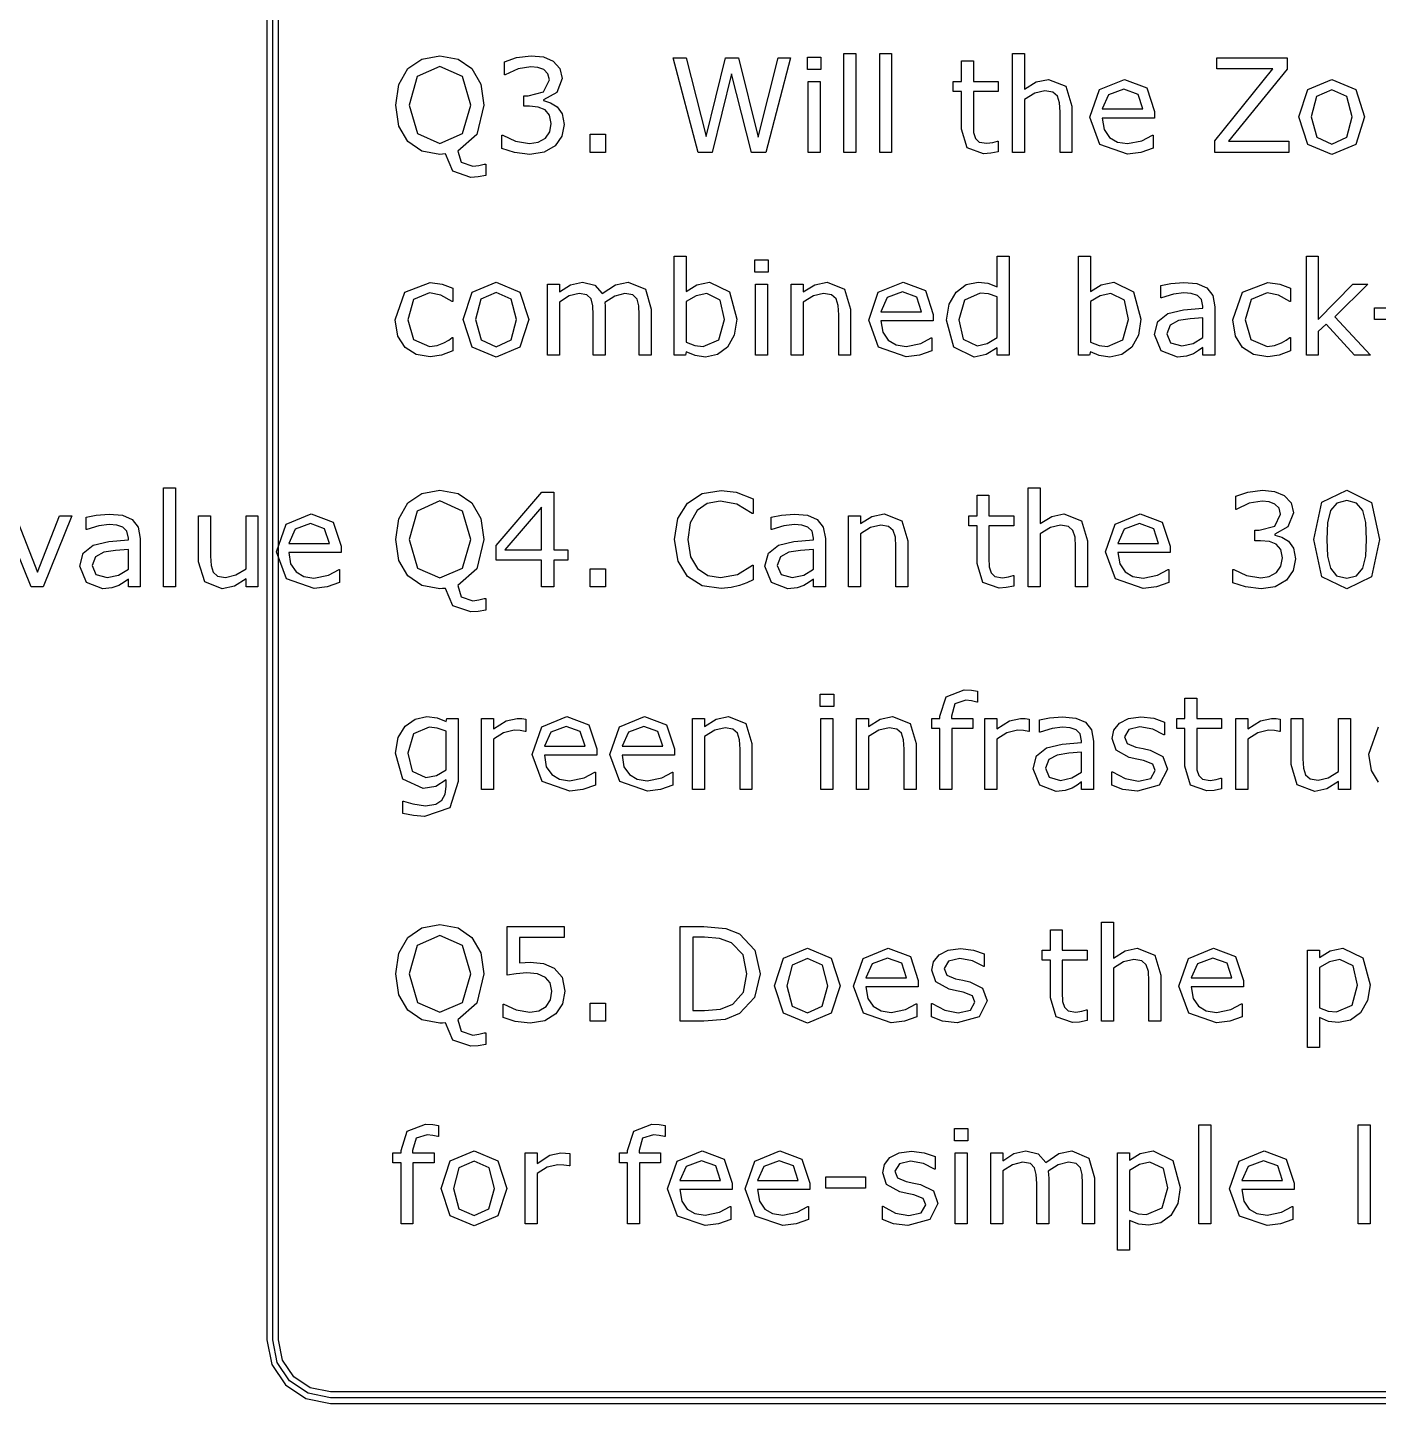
# Model space of a CAD drawing. Extents: x -17 to 192, y 167 to 459.
# Drawn here: x 89.18 to 113.86, y 238.02 to 263.16 of the extents above; entities that cross this region are included whole.
import ezdxf

# ---------------------------------------------------------------- set-up
doc = ezdxf.new("R2010")
doc.units = 0
doc.header["$MEASUREMENT"] = 0
doc.layers.add('Layer 1', color=7, linetype='Continuous')

msp = doc.modelspace()

# ---------------------------------------------------------------- linework, layer by layer
at = {"layer": 'Layer 1', "color": 7}
for points in [[(94.720714, 285.32699), (94.267482, 285.235512), (93.897411, 284.986025), (93.647924, 284.615954), (93.556446, 284.162722), (93.556446, 239.183612), (93.647924, 238.73038), (93.897411, 238.360309), (94.267482, 238.110822), (94.720714, 238.019344), (174.095614, 238.019344), (174.548846, 238.110822), (174.918917, 238.360309), (175.168404, 238.73038), (175.259882, 239.183612), (175.259882, 284.162722), (175.168404, 284.615954), (174.918917, 284.986025), (174.548846, 285.235512), (174.095614, 285.32699), (94.720714, 285.32699)], [(94.720714, 285.221054), (174.095614, 285.221054), (174.50833, 285.13814), (174.844648, 284.911756), (175.071032, 284.575438), (175.153946, 284.162722), (175.153946, 239.183612), (175.071032, 238.770896), (174.844648, 238.434578), (174.50833, 238.208194), (174.095614, 238.12528), (94.720714, 238.12528), (94.307998, 238.208194), (93.97168, 238.434578), (93.745296, 238.770896), (93.662382, 239.183612), (93.662382, 284.162722), (93.745296, 284.575438), (93.97168, 284.911756), (94.307998, 285.13814), (94.720714, 285.221054), (94.720714, 285.221054)], [(94.720714, 285.115118), (174.095614, 285.115118), (174.467815, 285.040769), (174.77038, 284.837488), (174.973661, 284.534923), (175.04801, 284.162722), (175.04801, 239.183612), (174.973661, 238.811411), (174.77038, 238.508846), (174.467815, 238.305565), (174.095614, 238.231216), (94.720714, 238.231216), (94.348513, 238.305565), (94.045948, 238.508846), (93.842667, 238.811411), (93.768318, 239.183612), (93.768318, 284.162722), (93.842667, 284.534923), (94.045948, 284.837488), (94.348513, 285.040769), (94.720714, 285.115118), (94.720714, 285.115118)], [(97.555679, 260.455027), (97.417315, 260.430606), (97.278954, 260.422457), (96.953392, 260.534076), (96.820842, 260.851499), (96.766195, 260.845678), (96.716196, 260.843297), (96.38366, 260.90376), (96.130187, 261.079329), (95.968569, 261.361869), (95.912758, 261.744403), (95.968569, 262.12345), (96.131349, 262.411803), (96.384822, 262.586211), (96.716196, 262.646674), (97.049896, 262.58505), (97.302208, 262.411803), (97.463826, 262.126937), (97.520799, 261.744403), (97.390573, 261.209554), (97.042922, 260.904921), (97.105707, 260.699121), (97.317321, 260.625868), (97.430105, 260.640976), (97.524286, 260.666561), (97.555679, 260.666561), (97.555679, 260.455027)], [(98.86025, 261.713087), (98.952105, 261.587514), (98.988149, 261.392177), (98.945128, 261.174748), (98.824206, 261.002666), (98.618405, 260.881744), (98.360281, 260.843374), (98.076576, 260.878256), (97.847521, 260.95267), (97.847521, 261.195677), (97.864958, 261.195677), (98.097502, 261.087544), (98.355624, 261.044523), (98.511429, 261.068944), (98.645141, 261.141032), (98.724207, 261.253816), (98.750948, 261.409621), (98.720717, 261.563098), (98.639328, 261.659604), (98.512591, 261.708439), (98.352137, 261.722382), (98.247492, 261.722382), (98.247492, 261.915393), (98.328883, 261.915393), (98.610259, 261.988643), (98.716068, 262.20491), (98.689324, 262.314204), (98.61491, 262.392108), (98.507939, 262.433965), (98.378878, 262.44558), (98.144011, 262.406049), (97.90914, 262.294426), (97.897525, 262.294426), (97.897525, 262.537435), (98.117277, 262.611849), (98.384702, 262.646732), (98.607944, 262.623475), (98.782351, 262.549061), (98.909089, 262.414185), (98.952111, 262.229313), (98.849791, 261.977004), (98.610269, 261.842127), (98.610269, 261.825855), (98.738169, 261.786321), (98.860255, 261.713071), (98.86025, 261.713087)], [(103.118123, 262.610706), (102.668152, 260.879418), (102.408866, 260.879418), (102.044935, 262.316538), (101.689142, 260.879418), (101.435669, 260.879418), (100.97756, 262.610706), (101.213591, 262.610706), (101.577523, 261.171261), (101.935638, 262.610706), (102.169345, 262.610706), (102.53095, 261.157307), (102.892556, 262.610706), (103.118123, 262.610706)], [(103.675065, 262.395603), (103.428569, 262.395603), (103.428569, 262.622332), (103.675065, 262.622332), (103.675065, 262.395603)], [(104.31456, 260.879418), (104.095969, 260.879418), (104.095969, 262.688607), (104.31456, 262.688607), (104.31456, 260.879418)], [(104.968008, 260.879418), (104.749418, 260.879418), (104.749418, 262.688607), (104.968008, 262.688607), (104.968008, 260.879418)], [(106.912074, 260.891033), (106.777198, 260.864289), (106.648137, 260.853838), (106.34583, 260.960809), (106.242349, 261.303809), (106.242349, 261.994466), (106.094682, 261.994466), (106.094682, 262.178174), (106.242349, 262.178174), (106.242349, 262.551408), (106.460939, 262.551408), (106.460939, 262.178174), (106.912074, 262.178174), (106.912074, 261.994466), (106.460939, 261.994466), (106.460939, 261.402641), (106.465596, 261.242185), (106.49815, 261.135217), (106.567915, 261.066616), (106.705115, 261.045687), (106.816737, 261.060795), (106.900451, 261.087536), (106.912066, 261.087536), (106.912074, 260.891033)], [(108.26199, 260.879418), (108.043399, 260.879418), (108.043399, 261.618906), (108.032922, 261.786337), (107.994555, 261.909585), (107.910838, 261.981676), (107.768987, 262.006097), (107.581789, 261.961914), (107.394592, 261.849131), (107.394592, 260.879418), (107.176001, 260.879418), (107.176001, 262.688607), (107.394592, 262.688607), (107.394592, 262.033997), (107.606205, 262.166548), (107.830611, 262.214218), (108.151521, 262.087483), (108.261979, 261.72239), (108.26199, 260.879418)], [(112.221046, 260.879418), (110.869966, 260.879418), (110.869966, 261.093357), (111.931529, 262.406067), (110.9095, 262.406067), (110.9095, 262.610706), (112.195466, 262.610706), (112.195466, 262.40258), (111.123439, 261.084057), (112.221046, 261.084057), (112.221046, 260.879418)], [(97.281277, 261.74448), (97.130126, 262.264216), (96.717361, 262.447924), (96.302269, 262.264216), (96.152277, 261.74448), (96.305757, 261.222421), (96.717361, 261.042197), (97.1278, 261.222421), (97.281277, 261.74448), (97.281277, 261.74448)], [(103.661114, 260.879418), (103.442523, 260.879418), (103.442523, 262.178174), (103.661114, 262.178174), (103.661114, 260.879418)], [(109.770034, 261.506123), (108.813119, 261.506123), (108.849163, 261.296835), (108.947993, 261.151494), (109.091008, 261.067777), (109.274716, 261.039874), (109.540979, 261.092196), (109.732828, 261.196841), (109.744443, 261.196841), (109.744443, 260.958483), (109.518878, 260.88058), (109.277031, 260.849187), (108.772413, 261.023595), (108.591028, 261.521238), (108.764272, 262.02702), (109.222384, 262.214218), (109.627011, 262.060739), (109.770023, 261.624719), (109.770034, 261.506123)], [(109.557259, 261.673553), (109.470055, 261.939816), (109.210766, 262.033997), (108.930551, 261.930516), (108.813119, 261.673553), (109.557259, 261.673553)], [(113.607006, 261.528215), (113.444224, 261.027084), (113.008204, 260.843374), (112.569862, 261.027084), (112.408244, 261.528215), (112.569862, 262.029346), (113.008204, 262.214218), (113.444224, 262.029346), (113.607006, 261.528215), (113.607006, 261.528215)], [(113.381438, 261.528215), (113.282606, 261.902611), (113.008204, 262.025859), (112.731479, 261.902611), (112.633809, 261.528215), (112.732641, 261.157307), (113.008204, 261.031733), (113.281444, 261.156145), (113.381438, 261.528215), (113.381438, 261.528215)], [(99.739263, 260.879418), (99.461375, 260.879418), (99.461375, 261.210792), (99.739263, 261.210792), (99.739263, 260.879418)], [(102.139116, 257.834517), (102.092605, 257.541513), (101.969357, 257.322922), (101.787975, 257.184559), (101.570546, 257.139212), (101.377535, 257.165953), (101.214753, 257.235719), (101.200801, 257.175256), (100.996162, 257.175256), (100.996162, 258.984445), (101.214753, 258.984445), (101.214753, 258.337974), (101.410089, 258.461222), (101.642634, 258.510056), (102.005401, 258.333323), (102.139116, 257.834517), (102.139116, 257.834517)], [(107.112062, 257.175256), (106.893469, 257.175256), (106.893469, 257.311294), (106.696971, 257.184559), (106.474891, 257.139212), (106.105146, 257.318271), (105.969108, 257.81475), (106.015617, 258.108919), (106.143516, 258.328674), (106.327227, 258.463548), (106.545817, 258.510056), (106.727202, 258.487963), (106.893469, 258.421688), (106.893469, 258.984443), (107.112062, 258.984443), (107.112062, 257.175256)], [(109.522376, 257.834517), (109.475868, 257.541513), (109.35262, 257.322922), (109.171235, 257.184559), (108.953806, 257.139212), (108.760795, 257.165953), (108.598016, 257.235719), (108.584062, 257.175256), (108.379425, 257.175256), (108.379425, 258.984445), (108.598016, 258.984445), (108.598016, 258.337974), (108.793352, 258.461222), (109.025894, 258.510056), (109.388664, 258.333323), (109.522376, 257.834517), (109.522376, 257.834517)], [(113.712812, 257.175256), (113.424459, 257.175256), (112.903562, 257.743826), (112.761708, 257.60895), (112.761708, 257.175256), (112.543117, 257.175256), (112.543117, 258.984445), (112.761708, 258.984445), (112.761708, 257.824053), (113.393064, 258.474012), (113.66863, 258.474012), (113.065179, 257.874049), (113.712812, 257.175256)], [(102.714661, 258.691433), (102.468165, 258.691433), (102.468165, 258.918162), (102.714661, 258.918162), (102.714661, 258.691433)], [(96.954554, 257.256647), (96.746428, 257.175256), (96.538301, 257.146189), (96.280177, 257.186884), (96.079028, 257.312456), (95.947641, 257.524072), (95.901133, 257.822889), (96.07554, 258.322858), (96.538301, 258.504243), (96.756892, 258.47285), (96.954554, 258.396111), (96.954554, 258.153102), (96.942939, 258.153102), (96.735974, 258.272863), (96.529009, 258.31472), (96.234843, 258.189146), (96.127872, 257.822889), (96.232517, 257.461283), (96.529009, 257.335712), (96.663886, 257.353148), (96.787134, 257.398495), (96.876663, 257.449655), (96.942939, 257.497328), (96.954554, 257.497328), (96.954554, 257.256647)], [(98.341678, 257.824053), (98.178896, 257.322922), (97.742876, 257.139212), (97.304531, 257.322922), (97.142916, 257.824053), (97.304531, 258.325184), (97.742876, 258.510056), (98.178896, 258.325184), (98.341678, 257.824053), (98.341678, 257.824053)], [(100.575258, 257.175256), (100.356668, 257.175256), (100.356668, 257.914744), (100.348519, 258.076362), (100.317126, 258.200774), (100.240386, 258.27635), (100.096207, 258.301935), (99.912499, 258.255427), (99.728789, 258.139156), (99.734609, 258.076367), (99.736991, 258.006605), (99.736991, 257.175256), (99.5184, 257.175256), (99.5184, 257.914744), (99.510251, 258.077526), (99.478858, 258.201936), (99.402119, 258.27635), (99.257942, 258.301935), (99.077721, 258.257752), (98.898662, 258.144969), (98.898662, 257.175256), (98.680072, 257.175256), (98.680072, 258.474012), (98.898662, 258.474012), (98.898662, 258.329835), (99.102137, 258.462386), (99.319566, 258.510056), (99.543969, 258.454245), (99.682333, 258.299604), (99.924178, 258.46006), (100.157884, 258.510056), (100.472981, 258.379831), (100.575301, 258.018228), (100.575258, 257.175256)], [(102.700707, 257.175256), (102.482116, 257.175256), (102.482116, 258.474012), (102.700707, 258.474012), (102.700707, 257.175256)], [(104.219217, 257.175256), (104.000627, 257.175256), (104.000627, 257.914744), (103.990149, 258.082175), (103.951779, 258.205423), (103.868063, 258.277514), (103.726212, 258.301935), (103.539014, 258.257752), (103.351816, 258.144969), (103.351816, 257.175256), (103.133226, 257.175256), (103.133226, 258.474012), (103.351816, 258.474012), (103.351816, 258.329835), (103.563432, 258.462386), (103.787836, 258.510056), (104.108746, 258.383321), (104.219204, 258.018228), (104.219217, 257.175256)], [(105.727264, 257.801961), (104.770346, 257.801961), (104.80639, 257.592673), (104.905223, 257.447332), (105.048235, 257.363615), (105.231946, 257.335712), (105.498209, 257.388034), (105.690055, 257.492679), (105.70167, 257.492679), (105.70167, 257.254321), (105.476103, 257.176418), (105.234258, 257.145025), (104.729638, 257.319433), (104.548253, 257.817076), (104.721499, 258.322858), (105.179611, 258.510056), (105.584235, 258.356577), (105.72725, 257.920557), (105.727264, 257.801961)], [(110.872292, 257.175256), (110.654863, 257.175256), (110.654863, 257.31362), (110.575797, 257.257809), (110.480455, 257.201997), (110.354881, 257.157815), (110.188615, 257.139215), (109.890959, 257.255486), (109.768872, 257.55198), (109.831658, 257.790337), (110.013043, 257.934514), (110.297908, 258.005441), (110.654863, 258.033344), (110.654863, 258.067065), (110.628121, 258.190313), (110.553707, 258.26705), (110.442085, 258.303097), (110.306047, 258.31241), (110.114201, 258.289153), (109.895607, 258.224042), (109.883992, 258.224042), (109.883992, 258.44612), (110.068864, 258.484489), (110.307222, 258.505418), (110.545579, 258.482161), (110.722313, 258.405421), (110.833932, 258.267058), (110.872302, 258.056606), (110.872292, 257.175256)], [(112.2536, 257.256647), (112.045474, 257.175256), (111.837348, 257.146189), (111.579226, 257.186884), (111.378074, 257.312456), (111.246687, 257.524072), (111.200179, 257.822889), (111.374587, 258.322858), (111.837348, 258.504243), (112.055938, 258.47285), (112.2536, 258.396111), (112.2536, 258.153102), (112.241985, 258.153102), (112.03502, 258.272863), (111.828055, 258.31472), (111.533889, 258.189146), (111.426919, 257.822889), (111.531564, 257.461283), (111.828055, 257.335712), (111.962932, 257.353148), (112.08618, 257.398495), (112.17571, 257.449655), (112.241985, 257.497328), (112.2536, 257.497328), (112.2536, 257.256647)], [(98.11611, 257.824053), (98.017278, 258.198449), (97.742876, 258.321697), (97.466149, 258.198449), (97.368481, 257.824053), (97.467313, 257.453145), (97.742876, 257.327571), (98.016116, 257.451983), (98.11611, 257.824053), (98.11611, 257.824053)], [(101.913548, 257.828697), (101.836809, 258.180999), (101.589148, 258.301922), (101.396138, 258.260065), (101.214753, 258.154258), (101.214753, 257.410118), (101.374045, 257.351982), (101.526363, 257.33571), (101.810065, 257.454306), (101.913548, 257.828702), (101.913548, 257.828697)], [(105.514486, 257.969391), (105.427282, 258.235654), (105.167996, 258.329835), (104.887781, 258.226354), (104.770346, 257.969391), (105.514486, 257.969391)], [(106.893469, 257.495005), (106.893469, 258.240306), (106.735341, 258.294953), (106.583023, 258.31006), (106.296995, 258.182161), (106.194676, 257.819394), (106.273741, 257.467091), (106.527214, 257.34733), (106.715574, 257.388026), (106.893469, 257.494997), (106.893469, 257.495005)], [(109.296808, 257.828697), (109.220069, 258.180999), (108.972411, 258.301922), (108.779398, 258.260065), (108.598016, 258.154258), (108.598016, 257.410118), (108.757308, 257.351982), (108.909623, 257.33571), (109.193327, 257.454306), (109.296808, 257.828702), (109.296808, 257.828697)], [(114.515089, 257.82754), (113.789552, 257.82754), (113.789552, 258.037992), (114.515089, 258.037992), (114.515089, 257.82754)], [(110.654863, 257.495005), (110.654863, 257.85661), (110.418831, 257.839174), (110.204892, 257.805456), (110.052577, 257.721739), (109.99444, 257.567098), (110.061877, 257.398503), (110.267677, 257.342692), (110.478129, 257.386875), (110.654863, 257.49501), (110.654863, 257.495005)], [(91.884329, 252.941928), (91.665735, 252.941928), (91.665735, 254.751117), (91.884329, 254.751117), (91.884329, 252.941928)], [(97.555679, 252.517537), (97.417315, 252.493116), (97.278954, 252.484967), (96.953392, 252.596586), (96.820842, 252.914009), (96.766195, 252.908188), (96.716196, 252.905807), (96.38366, 252.96627), (96.130187, 253.141839), (95.968569, 253.424379), (95.912758, 253.806913), (95.968569, 254.18596), (96.131349, 254.474313), (96.384822, 254.648721), (96.716196, 254.709184), (97.049896, 254.64756), (97.302208, 254.474313), (97.463826, 254.189447), (97.520799, 253.806913), (97.390573, 253.272064), (97.042922, 252.967431), (97.105707, 252.761631), (97.317321, 252.688378), (97.430105, 252.703486), (97.524286, 252.729071), (97.555679, 252.729071), (97.555679, 252.517537)], [(102.440259, 253.067502), (102.323988, 253.01518), (102.189112, 252.964021), (102.034471, 252.926812), (101.851924, 252.910541), (101.508922, 252.962862), (101.241497, 253.129131), (101.067089, 253.409346), (101.004301, 253.805834), (101.064763, 254.188368), (101.239171, 254.473234), (101.505434, 254.645316), (101.853086, 254.704614), (102.130975, 254.670896), (102.440259, 254.552299), (102.440259, 254.279059), (102.422823, 254.279059), (102.139121, 254.453467), (101.837976, 254.508114), (101.600782, 254.465095), (101.413584, 254.333706), (101.288011, 254.11279), (101.243828, 253.805834), (101.292662, 253.491898), (101.420561, 253.277959), (101.610082, 253.15006), (101.840301, 253.109364), (102.151911, 253.166337), (102.423987, 253.337257), (102.440259, 253.337257), (102.440259, 253.067502)], [(108.546856, 252.941928), (108.328265, 252.941928), (108.328265, 253.681416), (108.317788, 253.848847), (108.279421, 253.972095), (108.195704, 254.044186), (108.053853, 254.068607), (107.866655, 254.024424), (107.679458, 253.911641), (107.679458, 252.941928), (107.460867, 252.941928), (107.460867, 254.751117), (107.679458, 254.751117), (107.679458, 254.096507), (107.891071, 254.229058), (108.115477, 254.276728), (108.436387, 254.149993), (108.546845, 253.7849), (108.546856, 252.941928)], [(112.21523, 253.775597), (112.307086, 253.650024), (112.34313, 253.454687), (112.300109, 253.237258), (112.179186, 253.065176), (111.973386, 252.944254), (111.715264, 252.905884), (111.431559, 252.940766), (111.202505, 253.01518), (111.202505, 253.258187), (111.219941, 253.258187), (111.452485, 253.150054), (111.71061, 253.107033), (111.866412, 253.131454), (112.000127, 253.203542), (112.07919, 253.316326), (112.105934, 253.472131), (112.075703, 253.625608), (111.994311, 253.722114), (111.867576, 253.770949), (111.70712, 253.784892), (111.602477, 253.784892), (111.602477, 253.977903), (111.683866, 253.977903), (111.965244, 254.051153), (112.071051, 254.26742), (112.04431, 254.376714), (111.969896, 254.454618), (111.862925, 254.496475), (111.733864, 254.50809), (111.498994, 254.468559), (111.264126, 254.356936), (111.252511, 254.356936), (111.252511, 254.599945), (111.472265, 254.674359), (111.73969, 254.709242), (111.962932, 254.685985), (112.13734, 254.611571), (112.264075, 254.476695), (112.307096, 254.291823), (112.204777, 254.039514), (111.965258, 253.904637), (111.965258, 253.888365), (112.093157, 253.848831), (112.215241, 253.775581), (112.21523, 253.775597)], [(113.879082, 253.808154), (113.732579, 253.123313), (113.28028, 252.905884), (112.824496, 253.1268), (112.681481, 253.805829), (112.826822, 254.48718), (113.28028, 254.708096), (113.734905, 254.483693), (113.879082, 253.808154), (113.879082, 253.808154)], [(97.281277, 253.80699), (97.130126, 254.326726), (96.717361, 254.510434), (96.302269, 254.326726), (96.152277, 253.80699), (96.305757, 253.284931), (96.717361, 253.104707), (97.1278, 253.284931), (97.281277, 253.80699), (97.281277, 253.80699)], [(99.052099, 253.429107), (98.795136, 253.429107), (98.795136, 252.941928), (98.571894, 252.941928), (98.571894, 253.429107), (97.742876, 253.429107), (97.742876, 253.696532), (98.581197, 254.673216), (98.795136, 254.673216), (98.795136, 253.615141), (99.052099, 253.615141), (99.052099, 253.429107)], [(107.19694, 252.953543), (107.062064, 252.926799), (106.933003, 252.916348), (106.630695, 253.023319), (106.527214, 253.366319), (106.527214, 254.056976), (106.379548, 254.056976), (106.379548, 254.240684), (106.527214, 254.240684), (106.527214, 254.613918), (106.745805, 254.613918), (106.745805, 254.240684), (107.19694, 254.240684), (107.19694, 254.056976), (106.745805, 254.056976), (106.745805, 253.465151), (106.750462, 253.304695), (106.783016, 253.197727), (106.852781, 253.129126), (106.989981, 253.108197), (107.101603, 253.123305), (107.185317, 253.150046), (107.196932, 253.150046), (107.19694, 252.953543)], [(113.573287, 253.280279), (113.627934, 253.501196), (113.643042, 253.808154), (113.627934, 254.11511), (113.572123, 254.336026), (113.460503, 254.470903), (113.28028, 254.51625), (113.098898, 254.470903), (112.986114, 254.333701), (112.931464, 254.109297), (112.917521, 253.805829), (112.9303, 253.502357), (112.984947, 253.283767), (113.09308, 253.145403), (113.280277, 253.097733), (113.461662, 253.143077), (113.573285, 253.280279), (113.573287, 253.280279)], [(89.993748, 254.240684), (89.468199, 252.941928), (89.248444, 252.941928), (88.726385, 254.240684), (88.963578, 254.240684), (89.36588, 253.207027), (89.764691, 254.240684), (89.993748, 254.240684)], [(91.242506, 252.941928), (91.02508, 252.941928), (91.02508, 253.080292), (90.946014, 253.024481), (90.850672, 252.968669), (90.725098, 252.924487), (90.558829, 252.905887), (90.261173, 253.022158), (90.139086, 253.318652), (90.201874, 253.557009), (90.383259, 253.701186), (90.668125, 253.772113), (91.02508, 253.800016), (91.02508, 253.833737), (90.998335, 253.956985), (90.923921, 254.033722), (90.812302, 254.069769), (90.676264, 254.079082), (90.484415, 254.055825), (90.265824, 253.990714), (90.254209, 253.990714), (90.254209, 254.212792), (90.439081, 254.251161), (90.677439, 254.27209), (90.915796, 254.248833), (91.09253, 254.172093), (91.204149, 254.03373), (91.242519, 253.823278), (91.242506, 252.941928)], [(93.393537, 252.941928), (93.174943, 252.941928), (93.174943, 253.086105), (92.96333, 252.952392), (92.740088, 252.905884), (92.421504, 253.030293), (92.307556, 253.397715), (92.307556, 254.240684), (92.526149, 254.240684), (92.526149, 253.501196), (92.535436, 253.331439), (92.57497, 253.211678), (92.656358, 253.137264), (92.801699, 253.114007), (92.986571, 253.15819), (93.17493, 253.270974), (93.17493, 254.240681), (93.393523, 254.240681), (93.393537, 252.941928)], [(94.910883, 253.568633), (93.953966, 253.568633), (93.99001, 253.359345), (94.088842, 253.214004), (94.231855, 253.130287), (94.415565, 253.102384), (94.681828, 253.154706), (94.873675, 253.259351), (94.88529, 253.259351), (94.88529, 253.020993), (94.659722, 252.94309), (94.417878, 252.911697), (93.913257, 253.086105), (93.731875, 253.583748), (93.905118, 254.08953), (94.363231, 254.276728), (94.767855, 254.123249), (94.91087, 253.687229), (94.910883, 253.568633)], [(98.571894, 253.615141), (98.571894, 254.396489), (97.901007, 253.615141), (98.571894, 253.615141)], [(103.757618, 252.941928), (103.540191, 252.941928), (103.540191, 253.080292), (103.461126, 253.024481), (103.365784, 252.968669), (103.24021, 252.924487), (103.073941, 252.905887), (102.776285, 253.022158), (102.654198, 253.318652), (102.716986, 253.557009), (102.898369, 253.701186), (103.183235, 253.772113), (103.540191, 253.800016), (103.540191, 253.833737), (103.513447, 253.956985), (103.439033, 254.033722), (103.327414, 254.069769), (103.191376, 254.079082), (102.999527, 254.055825), (102.780936, 253.990714), (102.769321, 253.990714), (102.769321, 254.212792), (102.954193, 254.251161), (103.192551, 254.27209), (103.430908, 254.248833), (103.607642, 254.172093), (103.719261, 254.03373), (103.757631, 253.823278), (103.757618, 252.941928)], [(105.264503, 252.941928), (105.045909, 252.941928), (105.045909, 253.681416), (105.035458, 253.848847), (104.997089, 253.972095), (104.913375, 254.044186), (104.771521, 254.068607), (104.584326, 254.024424), (104.397128, 253.911641), (104.397128, 252.941928), (104.178535, 252.941928), (104.178535, 254.240684), (104.397128, 254.240684), (104.397128, 254.096507), (104.608742, 254.229058), (104.833145, 254.276728), (105.154058, 254.149993), (105.264516, 253.7849), (105.264503, 252.941928)], [(110.0549, 253.568633), (109.097985, 253.568633), (109.134029, 253.359345), (109.232859, 253.214004), (109.375874, 253.130287), (109.559582, 253.102384), (109.825845, 253.154706), (110.017694, 253.259351), (110.029309, 253.259351), (110.029309, 253.020993), (109.803744, 252.94309), (109.561897, 252.911697), (109.057279, 253.086105), (108.875905, 253.583748), (109.049151, 254.08953), (109.50726, 254.276728), (109.911887, 254.123249), (110.0549, 253.687229), (110.0549, 253.568633)], [(94.698105, 253.736063), (94.610901, 254.002326), (94.351615, 254.096507), (94.071401, 253.993026), (93.953966, 253.736063), (94.698105, 253.736063)], [(109.842125, 253.736063), (109.754921, 254.002326), (109.495635, 254.096507), (109.215417, 253.993026), (109.097985, 253.736063), (109.842125, 253.736063)], [(91.02508, 253.261677), (91.02508, 253.623282), (90.789048, 253.605846), (90.575106, 253.572128), (90.422791, 253.488411), (90.364654, 253.33377), (90.432093, 253.165175), (90.637894, 253.109364), (90.848346, 253.153547), (91.02508, 253.261682), (91.02508, 253.261677)], [(103.540191, 253.261677), (103.540191, 253.623282), (103.30416, 253.605846), (103.090218, 253.572128), (102.937903, 253.488411), (102.879766, 253.33377), (102.947205, 253.165175), (103.153006, 253.109364), (103.363458, 253.153547), (103.540191, 253.261682), (103.540191, 253.261677)], [(99.739263, 252.941928), (99.461375, 252.941928), (99.461375, 253.273302), (99.739263, 253.273302), (99.739263, 252.941928)], [(103.909936, 250.753951), (103.663439, 250.753951), (103.663439, 250.98068), (103.909936, 250.98068), (103.909936, 250.753951)], [(106.534189, 250.835342), (106.522574, 250.835342), (106.428393, 250.85627), (106.326073, 250.867886), (106.121437, 250.8051), (106.058649, 250.580694), (106.058649, 250.536511), (106.452811, 250.536511), (106.452811, 250.352803), (106.065626, 250.352803), (106.065626, 249.237766), (105.847035, 249.237766), (105.847035, 250.352814), (105.699369, 250.352814), (105.699369, 250.536522), (105.847035, 250.536522), (105.847035, 250.579543), (105.962142, 250.934172), (106.29468, 251.058584), (106.426067, 251.051599), (106.534199, 251.035327), (106.534189, 250.835342)], [(110.992053, 249.249394), (110.857176, 249.22265), (110.728115, 249.212199), (110.425808, 249.31917), (110.322327, 249.66217), (110.322327, 250.352827), (110.17466, 250.352827), (110.17466, 250.536535), (110.322327, 250.536535), (110.322327, 250.909769), (110.540917, 250.909769), (110.540917, 250.536535), (110.992053, 250.536535), (110.992053, 250.352827), (110.540917, 250.352827), (110.540917, 249.761003), (110.545574, 249.600546), (110.578128, 249.493578), (110.647894, 249.424977), (110.785093, 249.404048), (110.896715, 249.419156), (110.980429, 249.445898), (110.992045, 249.445898), (110.992053, 249.249394)], [(97.047571, 249.385432), (96.897581, 248.900579), (96.435982, 248.745935), (96.233668, 248.761043), (96.040658, 248.801739), (96.040658, 249.02498), (96.052273, 249.02498), (96.222032, 248.973821), (96.454574, 248.942428), (96.639446, 248.969169), (96.753394, 249.043583), (96.811528, 249.15288), (96.828964, 249.295895), (96.828964, 249.414492), (96.639441, 249.295895), (96.410386, 249.257525), (96.040642, 249.424956), (95.904604, 249.899345), (95.951112, 250.187698), (96.080173, 250.39815), (96.263884, 250.52605), (96.478987, 250.572558), (96.667346, 250.549301), (96.828964, 250.4807), (96.842908, 250.536511), (97.047544, 250.536511), (97.047571, 249.385432)], [(98.288192, 250.298164), (98.276577, 250.298164), (98.181235, 250.314436), (98.073102, 250.320257), (97.877766, 250.27491), (97.696381, 250.159801), (97.696381, 249.237766), (97.477791, 249.237766), (97.477791, 250.536522), (97.696381, 250.536522), (97.696381, 250.344673), (97.925436, 250.492339), (98.128913, 250.536522), (98.211466, 250.533029), (98.288206, 250.522578), (98.288192, 250.298164)], [(99.581135, 249.864471), (98.624218, 249.864471), (98.660262, 249.655183), (98.759092, 249.509842), (98.902107, 249.426125), (99.085818, 249.398222), (99.352078, 249.450544), (99.543927, 249.555189), (99.555542, 249.555189), (99.555542, 249.316831), (99.329975, 249.238928), (99.08813, 249.207535), (98.583509, 249.381943), (98.402125, 249.879586), (98.575371, 250.385368), (99.03348, 250.572566), (99.438107, 250.419087), (99.581122, 249.983067), (99.581135, 249.864471)], [(100.999652, 249.864471), (100.042735, 249.864471), (100.078779, 249.655183), (100.177609, 249.509842), (100.320624, 249.426125), (100.504332, 249.398222), (100.770595, 249.450544), (100.962444, 249.555189), (100.974059, 249.555189), (100.974059, 249.316831), (100.748492, 249.238928), (100.506644, 249.207535), (100.002026, 249.381943), (99.820641, 249.879586), (99.993888, 250.385368), (100.451997, 250.572566), (100.856624, 250.419087), (100.999639, 249.983067), (100.999652, 249.864471)], [(102.417005, 249.237766), (102.198414, 249.237766), (102.198414, 249.977254), (102.187963, 250.144685), (102.149593, 250.267933), (102.065877, 250.340024), (101.924026, 250.364445), (101.736828, 250.320262), (101.54963, 250.207479), (101.54963, 249.237766), (101.33104, 249.237766), (101.33104, 250.536522), (101.54963, 250.536522), (101.54963, 250.392345), (101.761244, 250.524896), (101.98565, 250.572566), (102.30656, 250.445831), (102.417018, 250.080738), (102.417005, 249.237766)], [(103.895981, 249.237766), (103.677391, 249.237766), (103.677391, 250.536522), (103.895981, 250.536522), (103.895981, 249.237766)], [(105.414492, 249.237766), (105.195902, 249.237766), (105.195902, 249.977254), (105.185424, 250.144685), (105.147054, 250.267933), (105.063338, 250.340024), (104.921487, 250.364445), (104.734289, 250.320262), (104.547091, 250.207479), (104.547091, 249.237766), (104.328501, 249.237766), (104.328501, 250.536522), (104.547091, 250.536522), (104.547091, 250.392345), (104.758705, 250.524896), (104.983111, 250.572566), (105.304021, 250.445831), (105.414479, 250.080738), (105.414492, 249.237766)], [(107.482968, 250.298164), (107.471352, 250.298164), (107.376007, 250.314436), (107.267875, 250.320257), (107.072539, 250.27491), (106.891156, 250.159801), (106.891156, 249.237766), (106.672563, 249.237766), (106.672563, 250.536522), (106.891156, 250.536522), (106.891156, 250.344673), (107.120211, 250.492339), (107.323686, 250.536522), (107.406239, 250.533029), (107.482978, 250.522578), (107.482968, 250.298164)], [(108.65615, 249.237766), (108.438723, 249.237766), (108.438723, 249.37613), (108.359658, 249.320319), (108.264316, 249.264507), (108.138742, 249.220325), (107.972473, 249.201725), (107.674817, 249.317996), (107.55273, 249.61449), (107.615518, 249.852847), (107.796901, 249.997024), (108.081769, 250.067951), (108.438723, 250.095854), (108.438723, 250.129575), (108.411979, 250.252823), (108.337565, 250.32956), (108.225946, 250.365607), (108.089908, 250.37492), (107.898059, 250.351663), (107.679468, 250.286552), (107.667853, 250.286552), (107.667853, 250.50863), (107.852725, 250.546999), (108.091083, 250.567928), (108.32944, 250.544671), (108.506174, 250.467931), (108.617793, 250.329568), (108.656163, 250.119116), (108.65615, 249.237766)], [(110.004904, 249.612162), (109.857238, 249.320319), (109.456101, 249.206373), (109.191002, 249.240092), (108.98985, 249.315667), (108.98985, 249.561002), (109.001465, 249.561002), (109.231684, 249.43659), (109.47469, 249.391245), (109.700258, 249.437754), (109.781649, 249.584256), (109.737466, 249.700527), (109.56771, 249.767967), (109.445623, 249.792388), (109.309585, 249.822619), (109.066576, 249.95517), (108.995652, 250.171434), (109.028206, 250.322588), (109.129364, 250.449323), (109.29447, 250.535366), (109.520037, 250.56792), (109.754907, 250.538853), (109.953731, 250.470252), (109.953731, 250.236546), (109.942116, 250.236546), (109.738638, 250.340029), (109.503771, 250.383048), (109.301457, 250.33654), (109.218905, 250.200502), (109.2689, 250.079579), (109.427031, 250.013304), (109.561905, 249.985398), (109.687478, 249.959813), (109.922349, 249.840055), (110.004901, 249.612162), (110.004904, 249.612162)], [(112.066402, 250.298164), (112.054787, 250.298164), (111.959445, 250.314436), (111.851312, 250.320257), (111.655973, 250.27491), (111.474591, 250.159801), (111.474591, 249.237766), (111.256001, 249.237766), (111.256001, 250.536522), (111.474591, 250.536522), (111.474591, 250.344673), (111.703646, 250.492339), (111.907121, 250.536522), (111.989673, 250.533029), (112.066413, 250.522578), (112.066402, 250.298164)], [(113.348881, 249.237766), (113.130291, 249.237766), (113.130291, 249.381943), (112.918677, 249.24823), (112.695435, 249.201722), (112.376848, 249.326131), (112.262903, 249.693553), (112.262903, 250.536522), (112.481493, 250.536522), (112.481493, 249.797034), (112.490807, 249.627277), (112.530338, 249.507516), (112.611729, 249.433102), (112.75707, 249.409845), (112.941942, 249.454028), (113.130301, 249.566812), (113.130301, 250.536519), (113.348892, 250.536519), (113.348881, 249.237766)], [(96.82898, 249.59472), (96.82898, 250.302816), (96.666201, 250.358627), (96.517373, 250.376063), (96.233668, 250.255138), (96.130187, 249.903999), (96.206927, 249.572625), (96.461562, 249.459841), (96.652247, 249.495885), (96.82898, 249.594715), (96.82898, 249.59472)], [(99.368358, 250.031901), (99.281154, 250.298164), (99.021868, 250.392345), (98.741653, 250.288864), (98.624218, 250.031901), (99.368358, 250.031901)], [(100.786875, 250.031901), (100.699671, 250.298164), (100.440385, 250.392345), (100.160167, 250.288864), (100.042735, 250.031901), (100.786875, 250.031901)], [(113.863966, 249.374966), (113.732579, 249.586582), (113.686071, 249.885399), (113.860479, 250.385368)], [(108.438723, 249.557515), (108.438723, 249.91912), (108.202692, 249.901684), (107.98875, 249.867966), (107.836435, 249.784249), (107.778298, 249.629608), (107.845737, 249.461013), (108.051538, 249.405202), (108.26199, 249.449385), (108.438723, 249.55752), (108.438723, 249.557515)], [(97.555679, 244.580047), (97.417315, 244.555626), (97.278954, 244.547477), (96.953392, 244.659096), (96.820842, 244.976519), (96.766195, 244.970698), (96.716196, 244.968317), (96.38366, 245.02878), (96.130187, 245.204349), (95.968569, 245.486889), (95.912758, 245.869423), (95.968569, 246.24847), (96.131349, 246.536823), (96.384822, 246.711231), (96.716196, 246.771694), (97.049896, 246.71007), (97.302208, 246.536823), (97.463826, 246.251957), (97.520799, 245.869423), (97.390573, 245.334574), (97.042922, 245.029941), (97.105707, 244.824141), (97.317321, 244.750888), (97.430105, 244.765996), (97.524286, 244.791581), (97.555679, 244.791581), (97.555679, 244.580047)], [(98.998614, 245.554403), (98.954428, 245.323022), (98.833506, 245.136989), (98.633518, 245.011415), (98.366094, 244.968394), (98.092856, 244.998625), (97.870776, 245.069549), (97.870776, 245.314884), (97.887048, 245.314884), (98.110289, 245.211403), (98.361434, 245.169543), (98.520726, 245.1928), (98.65909, 245.274191), (98.73583, 245.393952), (98.762574, 245.55557), (98.731178, 245.706723), (98.6463, 245.805553), (98.498636, 245.867177), (98.305626, 245.885777), (98.107964, 245.871834), (97.945182, 245.843928), (97.945182, 246.735734), (98.986977, 246.735734), (98.986977, 246.532257), (98.169588, 246.532257), (98.169588, 246.071821), (98.271905, 246.078806), (98.362598, 246.081188), (98.609095, 246.056767), (98.803269, 245.97305), (98.947446, 245.807945), (98.998606, 245.554472), (98.998614, 245.554403)], [(102.565833, 245.868339), (102.462352, 245.440458), (102.189112, 245.142802), (101.924013, 245.036995), (101.540314, 245.004438), (101.103133, 245.004438), (101.103133, 246.735726), (101.535663, 246.735726), (101.937964, 246.698518), (102.191437, 246.598524), (102.467, 246.304358), (102.565833, 245.868339), (102.565833, 245.868339)], [(108.536392, 245.016072), (108.401515, 244.989328), (108.272454, 244.978877), (107.970147, 245.085848), (107.866666, 245.428848), (107.866666, 246.119505), (107.718999, 246.119505), (107.718999, 246.303212), (107.866666, 246.303212), (107.866666, 246.676446), (108.085256, 246.676446), (108.085256, 246.303212), (108.536392, 246.303212), (108.536392, 246.119505), (108.085256, 246.119505), (108.085256, 245.52768), (108.089913, 245.367224), (108.122467, 245.260255), (108.192233, 245.191654), (108.329432, 245.170726), (108.441054, 245.185833), (108.524768, 245.212575), (108.536384, 245.212575), (108.536392, 245.016072)], [(109.886307, 245.004438), (109.667717, 245.004438), (109.667717, 245.743926), (109.657239, 245.911357), (109.618872, 246.034605), (109.535155, 246.106696), (109.393304, 246.131117), (109.206107, 246.086934), (109.018909, 245.974151), (109.018909, 245.004438), (108.800318, 245.004438), (108.800318, 246.813627), (109.018909, 246.813627), (109.018909, 246.159017), (109.230522, 246.291568), (109.454929, 246.339238), (109.775839, 246.212503), (109.886297, 245.84741), (109.886307, 245.004438)], [(97.281277, 245.8695), (97.130126, 246.389236), (96.717361, 246.572944), (96.302269, 246.389236), (96.152277, 245.8695), (96.305757, 245.347441), (96.717361, 245.167217), (97.1278, 245.347441), (97.281277, 245.8695), (97.281277, 245.8695)], [(102.32515, 245.871831), (102.254223, 246.214834), (102.042609, 246.434586), (101.82518, 246.514815), (101.549617, 246.538072), (101.333352, 246.538072), (101.333352, 245.202108), (101.549617, 245.202108), (101.839134, 245.226529), (102.067025, 245.31722), (102.260038, 245.534649), (102.32515, 245.871836), (102.32515, 245.871831)], [(104.027368, 245.65324), (103.864589, 245.15211), (103.428569, 244.968399), (102.990224, 245.15211), (102.828606, 245.65324), (102.990224, 246.154371), (103.428569, 246.339243), (103.864589, 246.154371), (104.027368, 245.65324), (104.027368, 245.65324)], [(103.801803, 245.65324), (103.702971, 246.027636), (103.428569, 246.150884), (103.151842, 246.027636), (103.054174, 245.65324), (103.153006, 245.282332), (103.428569, 245.156758), (103.701809, 245.281171), (103.801803, 245.65324), (103.801803, 245.65324)], [(105.452862, 245.631148), (104.495945, 245.631148), (104.531989, 245.42186), (104.630821, 245.276519), (104.773833, 245.192803), (104.957544, 245.1649), (105.223807, 245.217221), (105.415654, 245.321866), (105.427269, 245.321866), (105.427269, 245.083509), (105.201701, 245.005605), (104.959856, 244.974212), (104.455236, 245.14862), (104.273854, 245.646263), (104.447097, 246.152046), (104.90521, 246.339243), (105.309834, 246.185764), (105.452849, 245.749744), (105.452862, 245.631148)], [(105.240084, 245.798579), (105.15288, 246.064842), (104.893594, 246.159023), (104.61338, 246.055542), (104.495945, 245.798579), (105.240084, 245.798579)], [(106.712087, 245.378839), (106.56442, 245.086996), (106.163283, 244.973051), (105.898184, 245.006769), (105.697032, 245.082344), (105.697032, 245.327679), (105.708648, 245.327679), (105.938864, 245.203267), (106.181873, 245.157923), (106.40744, 245.204431), (106.488831, 245.350933), (106.444649, 245.467204), (106.27489, 245.534644), (106.152806, 245.559065), (106.016768, 245.589296), (105.773759, 245.721847), (105.702832, 245.938112), (105.735389, 246.089265), (105.836547, 246.216001), (106.001652, 246.302043), (106.22722, 246.334597), (106.462087, 246.30553), (106.660914, 246.236929), (106.660914, 246.003223), (106.649298, 246.003223), (106.445823, 246.106707), (106.210953, 246.149725), (106.008642, 246.103217), (105.926087, 245.967179), (105.976085, 245.846256), (106.134216, 245.779981), (106.26909, 245.752075), (106.394664, 245.72649), (106.629534, 245.606732), (106.712087, 245.378839), (106.712087, 245.378839)], [(111.394351, 245.631143), (110.437436, 245.631143), (110.47348, 245.421855), (110.57231, 245.276514), (110.715325, 245.192797), (110.899033, 245.164894), (111.165296, 245.217216), (111.357145, 245.321861), (111.368761, 245.321861), (111.368761, 245.083503), (111.143196, 245.0056), (110.901348, 244.974207), (110.39673, 245.148615), (110.215345, 245.646258), (110.388592, 246.15204), (110.846701, 246.339238), (111.251328, 246.185759), (111.39434, 245.749739), (111.394351, 245.631143)], [(111.181576, 245.798573), (111.094372, 246.064836), (110.835086, 246.159017), (110.554869, 246.055536), (110.437436, 245.798573), (111.181576, 245.798573)], [(113.705835, 245.669512), (113.660491, 245.379995), (113.532592, 245.159079), (113.351207, 245.025367), (113.131452, 244.978858), (112.947744, 245.000951), (112.781475, 245.069549), (112.781475, 244.525397), (112.562884, 244.525397), (112.562884, 246.303194), (112.781475, 246.303194), (112.781475, 246.167156), (112.976811, 246.289242), (113.209356, 246.339238), (113.574449, 246.161343), (113.705835, 245.669512), (113.705835, 245.669512)], [(113.480268, 245.663692), (113.400041, 246.014833), (113.153545, 246.131104), (112.964021, 246.090408), (112.781475, 245.98344), (112.781475, 245.247439), (112.940767, 245.190466), (113.093082, 245.175359), (113.377948, 245.298607), (113.480268, 245.663699), (113.480268, 245.663692)], [(99.739263, 245.004438), (99.461375, 245.004438), (99.461375, 245.335812), (99.739263, 245.335812), (99.739263, 245.004438)], [(96.692942, 242.897852), (96.681327, 242.897852), (96.587146, 242.91878), (96.484826, 242.930396), (96.280187, 242.86761), (96.217402, 242.643204), (96.217402, 242.599021), (96.611562, 242.599021), (96.611562, 242.415313), (96.224379, 242.415313), (96.224379, 241.300276), (96.005786, 241.300276), (96.005786, 242.415324), (95.858122, 242.415324), (95.858122, 242.599032), (96.005786, 242.599032), (96.005786, 242.642053), (96.120895, 242.996682), (96.453434, 243.121094), (96.58482, 243.114109), (96.692953, 243.097837), (96.692942, 242.897852)], [(100.828732, 242.897852), (100.817116, 242.897852), (100.722938, 242.91878), (100.620619, 242.930396), (100.415979, 242.86761), (100.353194, 242.643204), (100.353194, 242.599021), (100.747354, 242.599021), (100.747354, 242.415313), (100.360168, 242.415313), (100.360168, 241.300276), (100.141578, 241.300276), (100.141578, 242.415324), (99.993914, 242.415324), (99.993914, 242.599032), (100.141578, 242.599032), (100.141578, 242.642053), (100.256687, 242.996682), (100.589226, 243.121094), (100.720612, 243.114109), (100.828745, 243.097837), (100.828732, 242.897852)], [(106.360945, 242.816461), (106.114449, 242.816461), (106.114449, 243.04319), (106.360945, 243.04319), (106.360945, 242.816461)], [(110.800203, 241.300268), (110.581613, 241.300268), (110.581613, 243.109458), (110.800203, 243.109458), (110.800203, 241.300268)], [(113.709325, 241.300276), (113.490732, 241.300276), (113.490732, 243.109465), (113.709325, 243.109465), (113.709325, 241.300276)], [(97.938213, 241.949073), (97.775433, 241.447942), (97.339414, 241.264232), (96.901068, 241.447942), (96.739451, 241.949073), (96.901068, 242.450204), (97.339414, 242.635076), (97.775433, 242.450204), (97.938213, 241.949073), (97.938213, 241.949073)], [(102.054238, 241.926981), (101.09732, 241.926981), (101.133365, 241.717693), (101.232194, 241.572352), (101.375209, 241.488635), (101.558917, 241.460732), (101.82518, 241.513054), (102.017029, 241.617699), (102.028645, 241.617699), (102.028645, 241.379341), (101.803077, 241.301438), (101.56123, 241.270045), (101.056612, 241.444453), (100.875227, 241.942096), (101.048473, 242.447878), (101.506583, 242.635076), (101.911209, 242.481597), (102.054225, 242.045577), (102.054238, 241.926981)], [(103.472752, 241.926981), (102.515835, 241.926981), (102.551879, 241.717693), (102.650711, 241.572352), (102.793726, 241.488635), (102.977434, 241.460732), (103.243697, 241.513054), (103.435546, 241.617699), (103.447161, 241.617699), (103.447161, 241.379341), (103.221594, 241.301438), (102.979749, 241.270045), (102.475131, 241.444453), (102.293746, 241.942096), (102.46699, 242.447878), (102.925102, 242.635076), (103.329729, 242.481597), (103.472741, 242.045577), (103.472752, 241.926981)], [(105.813303, 241.674672), (105.66564, 241.382829), (105.264503, 241.268883), (104.999401, 241.302602), (104.798252, 241.378177), (104.798252, 241.623512), (104.809867, 241.623512), (105.040086, 241.4991), (105.283095, 241.453755), (105.508662, 241.500264), (105.590051, 241.646766), (105.545868, 241.763037), (105.376112, 241.830477), (105.254028, 241.854898), (105.117987, 241.885129), (104.874981, 242.01768), (104.804054, 242.233944), (104.836611, 242.385098), (104.937766, 242.511833), (105.102874, 242.597876), (105.328442, 242.63043), (105.563309, 242.601363), (105.762136, 242.532762), (105.762136, 242.299056), (105.75052, 242.299056), (105.547046, 242.402539), (105.312175, 242.445558), (105.109862, 242.39905), (105.027309, 242.263012), (105.077308, 242.142089), (105.235436, 242.075814), (105.370312, 242.047908), (105.495886, 242.022323), (105.730753, 241.902565), (105.813306, 241.674672), (105.813303, 241.674672)], [(108.674755, 241.300276), (108.456162, 241.300276), (108.456162, 242.039764), (108.448013, 242.201382), (108.41662, 242.325794), (108.339881, 242.40137), (108.195704, 242.426955), (108.011993, 242.380447), (107.828285, 242.264176), (107.834106, 242.201387), (107.836488, 242.131625), (107.836488, 241.300276), (107.617897, 241.300276), (107.617897, 242.039764), (107.609748, 242.202546), (107.578352, 242.326956), (107.501613, 242.40137), (107.357436, 242.426955), (107.177215, 242.382772), (106.998156, 242.269989), (106.998156, 241.300276), (106.779566, 241.300276), (106.779566, 242.599032), (106.998156, 242.599032), (106.998156, 242.454855), (107.201631, 242.587406), (107.41906, 242.635076), (107.643466, 242.579265), (107.78183, 242.424624), (108.023675, 242.58508), (108.257381, 242.635076), (108.572478, 242.504851), (108.674798, 242.143248), (108.674755, 241.300276)], [(110.23861, 241.96535), (110.193263, 241.675833), (110.065366, 241.454917), (109.883982, 241.321205), (109.664227, 241.274696), (109.480519, 241.296789), (109.31425, 241.365387), (109.31425, 240.821235), (109.095659, 240.821235), (109.095659, 242.599032), (109.31425, 242.599032), (109.31425, 242.462994), (109.509586, 242.58508), (109.742131, 242.635076), (110.107224, 242.457181), (110.23861, 241.96535), (110.23861, 241.96535)], [(112.319876, 241.926973), (111.362958, 241.926973), (111.399002, 241.717685), (111.497835, 241.572344), (111.64085, 241.488627), (111.824558, 241.460724), (112.090821, 241.513046), (112.28267, 241.617691), (112.294285, 241.617691), (112.294285, 241.379333), (112.068718, 241.30143), (111.826873, 241.270037), (111.322252, 241.444445), (111.14087, 241.942088), (111.314114, 242.44787), (111.772226, 242.635068), (112.17685, 242.481589), (112.319865, 242.045569), (112.319876, 241.926973)], [(97.712648, 241.949073), (97.613815, 242.323469), (97.339414, 242.446717), (97.062686, 242.323469), (96.965018, 241.949073), (97.06385, 241.578165), (97.339414, 241.452591), (97.612654, 241.577003), (97.712648, 241.949073), (97.712648, 241.949073)], [(99.086979, 242.360674), (99.075364, 242.360674), (98.980019, 242.376946), (98.871886, 242.382767), (98.67655, 242.33742), (98.495165, 242.222311), (98.495165, 241.300276), (98.276575, 241.300276), (98.276575, 242.599032), (98.495165, 242.599032), (98.495165, 242.407183), (98.724223, 242.554849), (98.927697, 242.599032), (99.01025, 242.595539), (99.08699, 242.585088), (99.086979, 242.360674)], [(101.84146, 242.094411), (101.754256, 242.360674), (101.49497, 242.454855), (101.214753, 242.351374), (101.09732, 242.094411), (101.84146, 242.094411)], [(103.259974, 242.094411), (103.17277, 242.360674), (102.913484, 242.454855), (102.63327, 242.351374), (102.515835, 242.094411), (103.259974, 242.094411)], [(106.346991, 241.300276), (106.128401, 241.300276), (106.128401, 242.599032), (106.346991, 242.599032), (106.346991, 241.300276)], [(110.013043, 241.95953), (109.932816, 242.310671), (109.68632, 242.426942), (109.496796, 242.386246), (109.31425, 242.279278), (109.31425, 241.543277), (109.473542, 241.486304), (109.625857, 241.471197), (109.910723, 241.594445), (110.013043, 241.959537), (110.013043, 241.95953)], [(112.107098, 242.094403), (112.019894, 242.360666), (111.760608, 242.454847), (111.480393, 242.351366), (111.362958, 242.094403), (112.107098, 242.094403)], [(104.492457, 241.95256), (103.766921, 241.95256), (103.766921, 242.163012), (104.492457, 242.163012), (104.492457, 241.95256)]]:
    msp.add_lwpolyline(points, dxfattribs=at)

doc.saveas('drawing.dxf')
